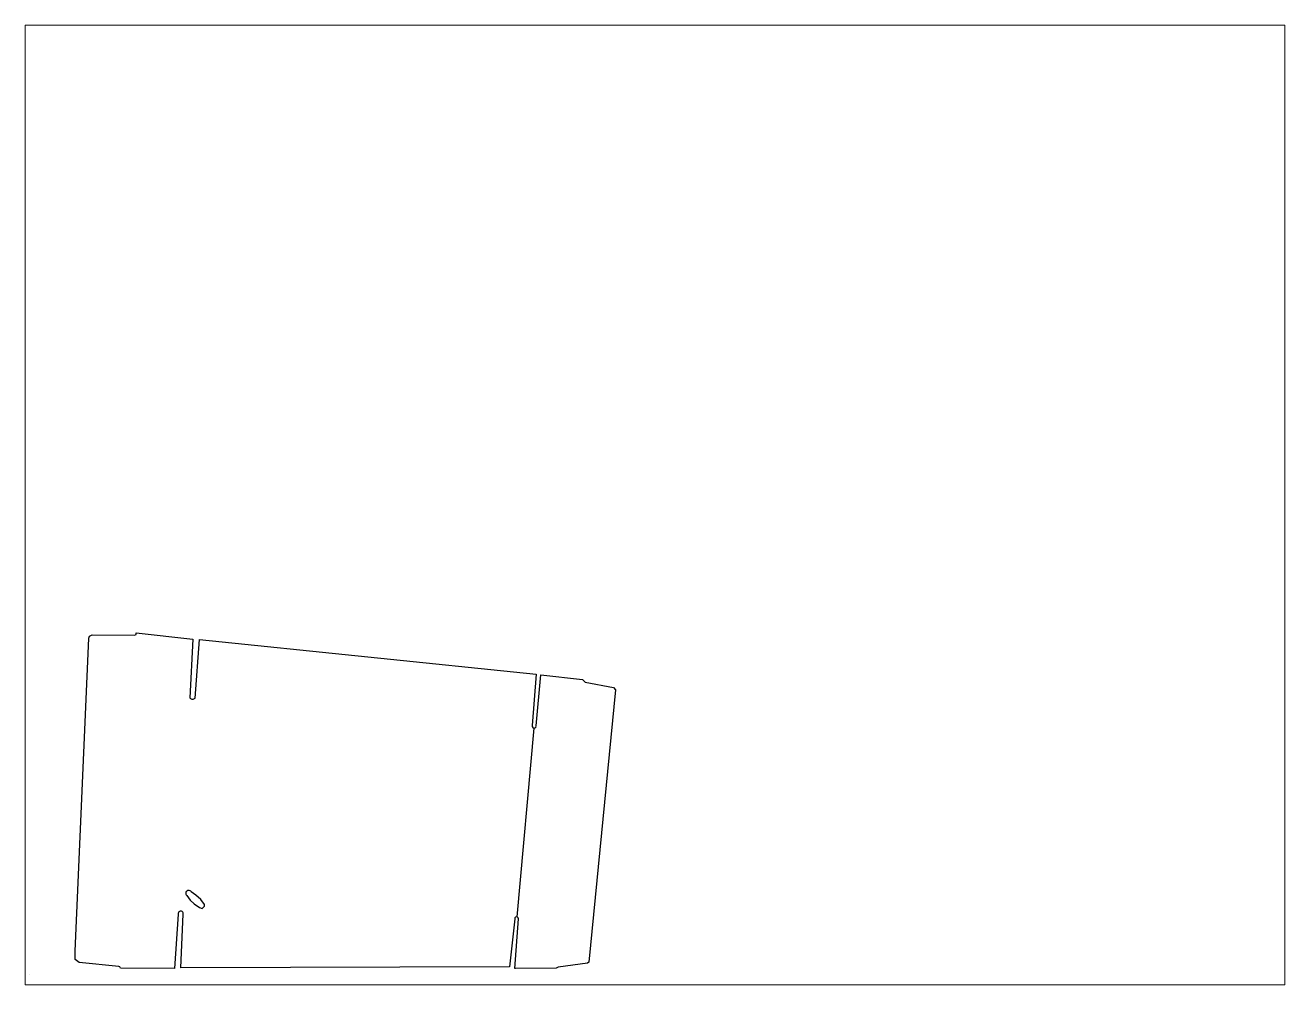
# Paper-space layout 'Layout1' of a CAD drawing. Header units: inches. Extents: x 1.05 to 9.45, y 0.8 to 7.2.
# The model-space entities are those that its viewports show. They can reach past a viewport. Long polylines and large blocks are cut down to what shows.
import ezdxf

# ---------------------------------------------------------------- set-up
doc = ezdxf.new("R2010")
doc.units = ezdxf.units.IN
doc.header["$MEASUREMENT"] = 0
for name, color, linetype in [('CREASES', 130, 'Continuous'), ('HOLES', 7, 'Continuous'), ('OUTLINE', 7, 'Continuous')]:
    doc.layers.add(name, color=color, linetype=linetype)

msp = doc.modelspace()

# ---------------------------------------------------------------- linework, layer by layer
at = {"layer": 'CREASES'}
msp.add_line((4.839, 2.361), (4.675, 0.553), dxfattribs=at)
at = {"layer": 'HOLES'}
for points in [[(1.512, 0.755), (1.543, 0.712), (1.582, 0.678), (1.632, 0.642), (1.658, 0.633), (1.681, 0.654), (1.681, 0.671)], [(1.681, 0.671), (1.645, 0.718), (1.599, 0.76), (1.555, 0.79)]]:
    msp.add_lwpolyline(points, dxfattribs=at)
msp.add_arc((1.53, 0.777), 0.0285, 29.1362, 228.3698, dxfattribs=at)
at = {"layer": 'OUTLINE'}
msp.add_line((0, 0), (0, 0), dxfattribs=at)
for points in [[(1.43, 0.577), (1.393, 0.056), (0.877, 0.059), (0.871, 0.072), (0.86, 0.077), (0.48, 0.115), (0.441, 0.143), (0.441, 0.224), (0.573, 3.224), (0.58, 3.244), (0.606, 3.255), (1.01, 3.251), (1.027, 3.26), (1.028, 3.273), (1.571, 3.213), (1.542, 2.651)], [(1.592, 2.649), (1.592, 2.649), (1.635, 3.21), (4.862, 2.877), (4.821, 2.387)], [(4.862, 2.382), (4.905, 2.872), (5.304, 2.827), (5.331, 2.802), (5.601, 2.75), (5.62, 2.729), (5.365, 0.118)], [(4.656, 0.533), (4.604, 0.071), (1.456, 0.063), (1.477, 0.576)], [(5.365, 0.118), (5.352, 0.108), (5.073, 0.07), (5.053, 0.059), (4.664, 0.056), (4.657, 0.056), (4.691, 0.532)]]:
    msp.add_lwpolyline(points, dxfattribs=at)
for centre, radius, start, end in [((1.568, 2.671), 0.0327, 216.3007, 317.7067), ((4.841, 2.381), 0.0207, 163.2697, 0.3072), ((1.454, 0.583), 0.0244, 342.2641, 193.9977), ((4.673, 0.535), 0.0176, 348.2757, 187.0726)]:
    msp.add_arc(centre, radius, start, end, dxfattribs=at)

psp = doc.layouts.get("Layout1")

# ---------------------------------------------------------------- viewports
at = {"layer": '0'}
psp.add_viewport(center=(5.25, 4), size=(8.4, 6.4), view_center_point=(6, 4.5), view_height=9.199822, dxfattribs=at)

doc.saveas('drawing.dxf')
